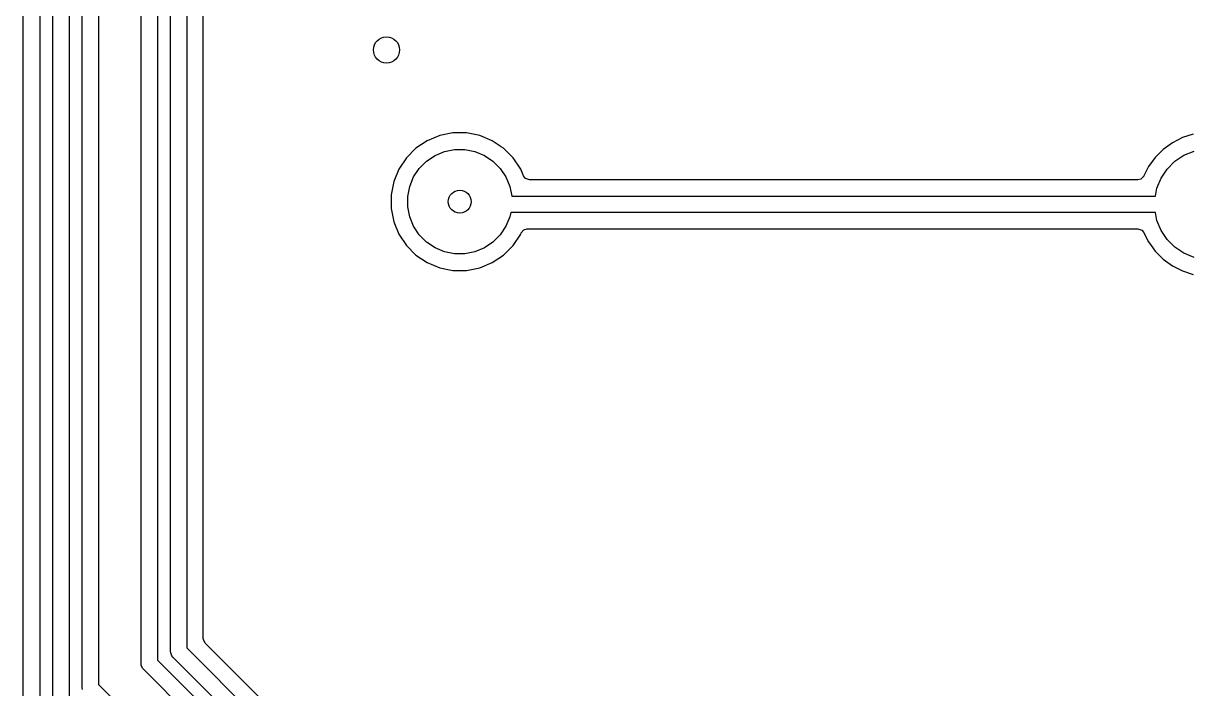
# Model space of a CAD drawing. Extents: x 0 to 130, y -140 to 0.
# Drawn here: x 31.95 to 49.78, y -119.77 to -109.59 of the extents above; entities that cross this region are included whole.
import ezdxf

# ---------------------------------------------------------------- set-up
doc = ezdxf.new("R2010")
doc.units = 0
doc.layers.add('BLACK', color=7, linetype='CONTINUOUS')

msp = doc.modelspace()

# ---------------------------------------------------------------- linework, layer by layer
at = {"layer": 'BLACK', "linetype": 'CONTINUOUS'}
for p, q in [((32.399, -119.942792), (32.399, -56.945208)), ((32.649, -56.996984), (32.649, -119.891015)), ((32.849, -119.756396), (32.849, -57.131604)), ((33.099, -57.18338), (33.099, -119.70462)), ((32.199, -57.893604), (32.199, -132.682223)), ((31.949, -132.734), (31.949, -57.94538)), ((33.749, -119.383604), (33.749, -101.700396)), ((33.999, -101.752172), (33.999, -119.331827)), ((34.199, -119.197208), (34.199, -105.486)), ((34.449, -105.537776), (34.449, -119.145431)), ((34.6995, -112.216532), (34.6995, -108.10945)), ((38.122402, -111.389058), (37.950348, -111.50402)), ((38.313581, -111.309869), (38.122402, -111.389058)), ((38.516532, -111.2695), (38.313581, -111.309869)), ((38.516535, -111.2695), (38.516532, -111.2695)), ((38.723465, -111.2695), (38.516535, -111.2695)), ((38.723467, -111.2695), (38.723465, -111.2695)), ((38.926418, -111.309869), (38.723467, -111.2695)), ((39.117597, -111.389058), (38.926418, -111.309869)), ((39.254579, -111.480586), (39.117597, -111.389058)), ((49.513214, -111.418766), (49.373073, -111.520585)), ((49.667558, -111.340125), (49.513214, -111.418766)), ((49.667561, -111.340123), (49.667558, -111.340125)), ((49.832293, -111.286598), (49.667561, -111.340123)), ((37.950348, -111.50402), (37.80402, -111.650348)), ((38.242883, -111.614463), (38.387772, -111.554448)), ((38.387772, -111.554448), (38.541586, -111.523852)), ((38.541586, -111.523852), (38.698414, -111.523852)), ((38.698414, -111.523852), (38.852228, -111.554448)), ((38.852228, -111.554448), (38.997117, -111.614463)), ((39.289655, -111.504023), (39.254579, -111.480586)), ((39.435977, -111.650345), (39.289655, -111.504023)), ((49.373073, -111.520585), (49.250585, -111.643073)), ((49.689313, -111.610367), (49.843258, -111.546601)), ((37.80402, -111.650348), (37.689058, -111.822402)), ((38.001592, -111.812485), (38.112485, -111.701592)), ((38.112485, -111.701592), (38.242883, -111.614463)), ((38.997117, -111.614463), (39.127515, -111.701592)), ((39.127515, -111.701592), (39.238408, -111.812485)), ((39.550941, -111.822402), (39.435977, -111.650345)), ((49.250585, -111.643073), (49.148766, -111.783213)), ((49.432941, -111.820766), (49.550766, -111.702941)), ((49.550766, -111.702941), (49.689313, -111.610367)), ((37.689058, -111.822402), (37.609869, -112.013581)), ((37.854448, -112.087772), (37.914463, -111.942883)), ((37.914463, -111.942883), (38.001592, -111.812485)), ((39.238408, -111.812485), (39.325537, -111.942883)), ((39.325537, -111.942883), (39.385552, -112.087772)), ((39.58207, -111.897555), (39.550941, -111.822402)), ((39.59277, -111.923386), (39.58207, -111.897555)), ((39.626043, -111.965593), (39.59277, -111.923386)), ((49.07375, -111.930445), (49.030486, -111.973709)), ((49.077347, -111.923386), (49.07375, -111.930445)), ((49.113441, -111.852545), (49.077347, -111.923386)), ((49.148766, -111.783213), (49.113441, -111.852545)), ((49.340367, -111.959313), (49.432941, -111.820766)), ((37.609869, -112.013581), (37.5695, -112.216532)), ((37.823852, -112.241586), (37.854448, -112.087772)), ((39.385552, -112.087772), (39.414838, -112.235)), ((39.684234, -111.9845), (39.626043, -111.965593)), ((48.98554, -111.9845), (39.684234, -111.9845)), ((49.030486, -111.973709), (48.98554, -111.9845)), ((49.252385, -112.235), (49.276601, -112.113258)), ((49.276601, -112.113258), (49.340367, -111.959313)), ((34.6995, -114.773385), (34.6995, -112.216532)), ((37.5695, -112.216532), (37.5695, -112.423467)), ((37.823852, -112.398414), (37.823852, -112.241586)), ((39.414838, -112.235), (49.252385, -112.235)), ((37.5695, -112.423467), (37.609869, -112.626418)), ((37.854448, -112.552228), (37.823852, -112.398414)), ((39.398925, -112.485), (39.385552, -112.552228)), ((49.252385, -112.485), (39.398925, -112.485)), ((49.276601, -112.606742), (49.252385, -112.485)), ((37.609869, -112.626418), (37.689058, -112.817597)), ((37.914463, -112.697117), (37.854448, -112.552228)), ((39.385552, -112.552228), (39.325537, -112.697117)), ((49.340367, -112.760687), (49.276601, -112.606742)), ((37.689058, -112.817597), (37.80402, -112.989651)), ((38.001592, -112.827515), (37.914463, -112.697117)), ((38.112485, -112.938408), (38.001592, -112.827515)), ((39.238408, -112.827515), (39.127515, -112.938408)), ((39.325537, -112.697117), (39.238408, -112.827515)), ((39.435977, -112.989655), (39.550941, -112.817598)), ((39.550941, -112.817598), (39.559633, -112.796614)), ((39.559633, -112.796614), (39.59937, -112.750088)), ((39.59937, -112.750088), (39.651097, -112.7355)), ((39.651097, -112.7355), (48.98554, -112.7355)), ((48.98554, -112.7355), (49.043731, -112.754407)), ((49.043731, -112.754407), (49.073749, -112.789554)), ((49.073749, -112.789554), (49.088038, -112.817597)), ((49.088038, -112.817597), (49.148766, -112.936786)), ((49.432941, -112.899234), (49.340367, -112.760687)), ((37.80402, -112.989651), (37.804023, -112.989655)), ((37.804023, -112.989655), (37.950345, -113.135977)), ((38.242883, -113.025537), (38.112485, -112.938408)), ((38.387772, -113.085552), (38.242883, -113.025537)), ((38.997117, -113.025537), (38.852228, -113.085552)), ((39.127515, -112.938408), (38.997117, -113.025537)), ((39.289655, -113.135977), (39.435977, -112.989655)), ((49.148766, -112.936786), (49.187175, -112.989651)), ((49.187175, -112.989651), (49.250586, -113.076928)), ((49.550766, -113.017059), (49.432941, -112.899234)), ((49.689313, -113.109633), (49.550766, -113.017059)), ((37.950345, -113.135977), (38.122402, -113.250941)), ((38.541586, -113.116148), (38.387772, -113.085552)), ((38.698414, -113.116148), (38.541586, -113.116148)), ((38.852228, -113.085552), (38.698414, -113.116148)), ((39.117598, -113.250941), (39.289655, -113.135977)), ((49.250586, -113.076928), (49.373072, -113.199414)), ((49.373072, -113.199414), (49.513212, -113.301232)), ((49.843258, -113.173399), (49.689313, -113.109633)), ((38.122402, -113.250941), (38.31358, -113.33013)), ((38.31358, -113.33013), (38.516535, -113.3705)), ((38.516535, -113.3705), (38.516536, -113.3705)), ((38.516536, -113.3705), (38.723464, -113.3705)), ((38.723464, -113.3705), (38.723465, -113.3705)), ((38.723465, -113.3705), (38.92642, -113.33013)), ((38.92642, -113.33013), (39.117598, -113.250941)), ((49.513212, -113.301232), (49.667555, -113.379873)), ((49.667555, -113.379873), (49.667557, -113.379873)), ((49.667557, -113.379873), (49.667558, -113.379874)), ((49.667558, -113.379874), (49.667561, -113.379876)), ((49.667561, -113.379876), (49.832293, -113.433401)), ((34.6995, -119.000663), (34.6995, -114.773385)), ((34.700719, -119.01615), (34.6995, -119.000663)), ((34.728496, -119.070667), (34.700719, -119.01615)), ((38.432214, -122.774385), (34.728496, -119.070667)), ((34.201402, -119.221594), (34.199, -119.197208)), ((34.220066, -119.266654), (34.201402, -119.221594)), ((34.220071, -119.266659), (34.220066, -119.266654)), ((34.235612, -119.285596), (34.220071, -119.266659)), ((34.449, -119.145431), (52.428569, -137.125)), ((33.751402, -119.40799), (33.749, -119.383604)), ((33.770066, -119.45305), (33.751402, -119.40799)), ((33.999, -119.331827), (52.242173, -137.575)), ((52.288403, -137.338388), (34.235612, -119.285596)), ((33.770071, -119.453055), (33.770066, -119.45305)), ((33.785612, -119.471992), (33.770071, -119.453055)), ((52.102008, -137.788389), (33.785612, -119.471992)), ((32.851402, -119.780782), (32.849, -119.756396)), ((33.099, -119.70462), (45.700388, -132.306008))]:
    msp.add_line(p, q, dxfattribs=at)
at = {"layer": 'BLACK'}
for centre, radius in [((37.5, -110), 0.2), ((38.62, -112.32), 0.175), ((38.62, -112.32), 0.175)]:
    msp.add_circle(centre, radius, dxfattribs=at)
at = {"layer": 'WHITE'}
msp.add_circle((38.62, -112.32), 0.175, dxfattribs=at)

doc.saveas('drawing.dxf')
